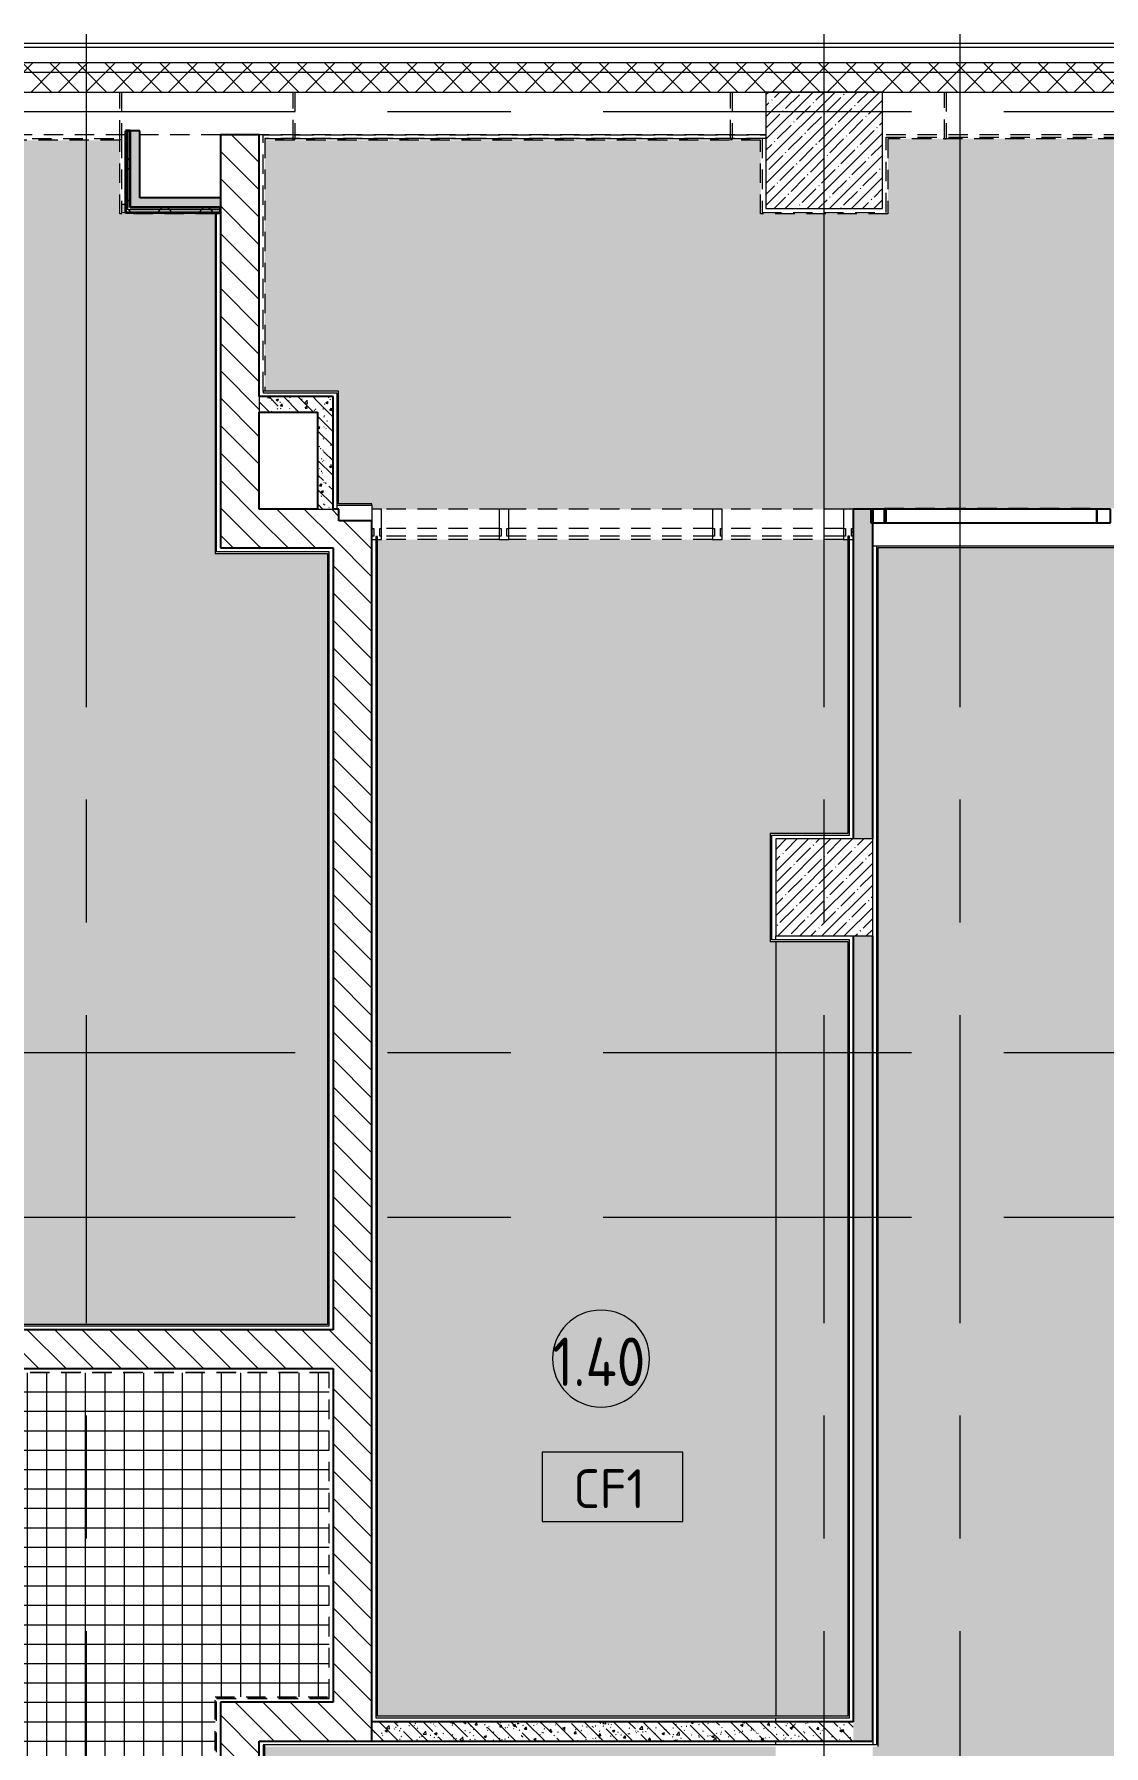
# Model space of a CAD drawing. Header units: millimetres. Extents: x 35861 to 236814, y -8553 to 29000.
# Drawn here: x 56391 to 61900, y 18576 to 27398 of the extents above; entities that cross this region are included whole.
import ezdxf

# ---------------------------------------------------------------- set-up
doc = ezdxf.new("R2010")
doc.units = ezdxf.units.MM
doc.linetypes.add('200_ШТРИХ__ш1_п0_6_', pattern=[160, 100, -60])
doc.linetypes.add('Осевая', pattern=[3175, 635, -476.25, 1587.5, -476.25])
for name, color, linetype, lineweight in [('A-AREA-IDEN', 7, 'Continuous', 9), ('A-CLNG-IDEN', 7, 'Continuous', 9), ('A-DETL-MBND', 7, '200_ШТРИХ__ш1_п0_6_', 9), ('A-DETL-MBND-1', 7, 'Continuous', 9), ('A-FLOR', 7, 'Continuous', 9), ('A-GLAZ-CWMG', 7, 'Continuous', 9), ('A-GLAZ-CWMG-1', 7, 'Continuous', 25), ('A-WALL', 7, 'Continuous', 9), ('I-WALL', 7, 'Continuous', 9), ('S-COLS', 7, 'Continuous', 9), ('Оси', 7, 'Continuous', 9), ('Оси-2', 7, 'Осевая', 9)]:
    doc.layers.add(name, color=color, linetype=linetype, lineweight=lineweight)
for name, color, linetype, lineweight, true_color in [('A-WALL-1', 7, 'Continuous', 35, 0x3c3c3c), ('A-WALL-2', 7, 'Continuous', 25, 0x3c3c3c), ('A-WALL-3', 7, 'Continuous', 13, 0x3c3c3c), ('A-WALL-FNSH-1', 7, 'Continuous', 9, 0x3c3c3c), ('A-WALL-FNSH-2', 7, 'Continuous', 13, 0x3c3c3c)]:
    doc.layers.add(name, color=color, linetype=linetype, lineweight=lineweight, true_color=true_color)
doc.styles.add('GOST Common', font='GOST_Common.ttf', dxfattribs={"width": 0.9, "height": 250})
doc.styles.add('GOST Common_1', font='GOST_Common.ttf', dxfattribs={"height": 200})
pattern_1 = [(135, (0, 0), (-70.71068, -70.71068), [])]
pattern_2 = [(135, (0, 0), (-75.43415, -75.43415), [106.68, -17.78, 3.556, -17.78]), (135, (0, 75.39), (-75.43415, -75.43415), []), (50, (0, 0), (127.52922, -11.15758), [13.335, -146.685]), (355, (0, 0), (-24.66966, 133.74002), [10.668, -117.348]), (100.451, (10.63, -0.93), (102.85973, 122.58178), [11.333, -124.663]), (46.184, (0, 35.56), (189.75516, -29.43036), [20.002, -220.027]), (96.636, (15.81, 33.1), (166.1822, 173.1996), [17, -186.995]), (351.184, (0, 35.56), (166.18393, 173.1976), [16.002, -176.022]), (21, (17.78, 26.67), (106.13027, -71.58603), [13.335, -146.685]), (326, (17.78, 26.67), (43.26188, 128.93175), [10.668, -117.348]), (71.451, (26.62, 20.7), (149.39198, 57.34505), [11.333, -124.663]), (37.5, (0, 0), (2.162228, 59.188357), [3.353, -112.573, 3.353, -115.773, -117.792]), (37.5, (0, 0), (2.162228, 59.188357), [-235.052, 3.353, -114.44]), (7.5, (0, 0), (46.77386, 70.12615), [3.353, -64.567, 3.353, -109.906, -44.894]), (7.5, (0, 0), (46.77386, 70.12615), [-181.178, 3.353, -41.542]), (327.5, (-39.65, 0), (94.91367, -4.010093), [3.353, -41.097, 3.353, -135.331, -184.023]), (327.5, (-39.65, 0), (94.91367, -4.010093), [-183.134, 3.353, -180.67]), (317.5, (-57.43, 0), (103.69057, 17.79882), [3.353, -54.432, 3.353, -88.748, -130.683]), (317.5, (-57.43, 0), (103.69057, 17.79882), [-149.885, 3.353, -127.33])]
pattern_3 = [(45, (0, 0), (-70.71068, 70.71068), []), (135, (0, 0), (-70.71068, -70.71068), [])]
pattern_4 = [(45, (0, 0), (-106.066, 106.066), []), (135, (0, 0), (-106.066, -106.066), [])]

# ---------------------------------------------------------------- blocks, each defined once
blk = doc.blocks.new('Прямоугольный импост - Импост структурный с накладкой - 160мм Темный-32305520-План потолков с обозначением видов отделки и геометрии 1 этажа в осях 12 - 23')
at = {"layer": 'A-DETL-MBND'}
for p, q in [((58835, 24850), (58835, 24950)), ((59885, 24950), (58835, 24950)), ((59885, 24950), (59885, 24850)), ((58835, 24810), (58835, 24850)), ((59885, 24850), (58835, 24850)), ((58835, 24793), (58835, 24810)), ((59885, 24810), (58835, 24810)), ((59885, 24793), (58835, 24793)), ((59885, 24850), (59885, 24810)), ((59885, 24810), (59885, 24793))]:
    blk.add_line(p, q, dxfattribs=at)
blk = doc.blocks.new('Прямоугольный импост - 50 x 70 мм-31693607-План потолков с обозначением видов отделки и геометрии 1 этажа в осях 12 - 23')
at = {"layer": 'A-GLAZ-CWMG-1'}
for p, q in [((60770, 24950), (60770, 24880)), ((61865, 24950), (60770, 24950)), ((60770, 24880), (61865, 24880)), ((61865, 24880), (61865, 24950))]:
    blk.add_line(p, q, dxfattribs=at)
blk = doc.blocks.new('Прямоугольный импост - Импост структурный с накладкой - 160мм Темный-32304617-План потолков с обозначением видов отделки и геометрии 1 этажа в осях 12 - 23')
at = {"layer": 'A-DETL-MBND'}
for p, q in [((59935, 24850), (59935, 24950)), ((60560, 24950), (59935, 24950)), ((60560, 24950), (60560, 24850)), ((59935, 24810), (59935, 24850)), ((60560, 24850), (59935, 24850)), ((59935, 24793), (59935, 24810)), ((60560, 24810), (59935, 24810)), ((60560, 24793), (59935, 24793)), ((60560, 24850), (60560, 24810)), ((60560, 24810), (60560, 24793))]:
    blk.add_line(p, q, dxfattribs=at)
blk = doc.blocks.new('BSC_Колонна _Прямоугольная - 500х500-V37-План потолков с обозначением видов отделки и геометрии 1 этажа в осях 12 - 23')
at = {"layer": 'S-COLS'}
h = blk.add_hatch(dxfattribs=at)
h.set_pattern_fill('FP_49', color=256, style=0, pattern_type=2)
h.set_pattern_definition([(45, (-60460, -23000), (-57.02463, 57.02463), []), (45, (-60402.975, -23000), (-57.02463, 57.02463), [100.806, -20.161, 3.353, -16.808])])
h.paths.add_polyline_path([(-250, -250), (250, -250), (250, 250), (-250, 250), (-250, 176.7)])
for p, q in [((250, 250), (-250, 250)), ((-250, 250), (-250, -250)), ((250, -250), (250, 250)), ((-250, -250), (250, -250))]:
    blk.add_line(p, q, dxfattribs=at)
blk = doc.blocks.new('Прямоугольный импост - Импост структурный с накладкой - 160мм Темный-32305522-План потолков с обозначением видов отделки и геометрии 1 этажа в осях 12 - 23')
at = {"layer": 'A-DETL-MBND'}
for p, q in [((58180, 24850), (58180, 24950)), ((58785, 24950), (58180, 24950)), ((58785, 24950), (58785, 24850)), ((58180, 24810), (58180, 24850)), ((58785, 24850), (58180, 24850)), ((58180, 24793), (58180, 24810)), ((58785, 24810), (58180, 24810)), ((58785, 24793), (58180, 24793)), ((58785, 24850), (58785, 24810)), ((58785, 24810), (58785, 24793))]:
    blk.add_line(p, q, dxfattribs=at)
blk = doc.blocks.new('Прямоугольный импост - Импост структурный с накладкой - 160мм Темный-32304527-План потолков с обозначением видов отделки и геометрии 1 этажа в осях 12 - 23')
at = {"layer": 'A-DETL-MBND'}
for p, q in [((0, 140), (-50, 140)), ((-50, 140), (-50, 40)), ((-50, 40), (-40, 40)), ((-40, 40), (-40, 0)), ((-10, 0), (-10, 40)), ((-10, 40), (0, 40)), ((0, 0), (-10, 0)), ((-40, 0), (-50, 0)), ((-50, 0), (-50, -17)), ((-50, -17), (-28, -17)), ((-20, -17), (0, -17))]:
    blk.add_line(p, q, dxfattribs=at)
blk = doc.blocks.new('Системная панель - Сэндвич - 40мм-31693692-План потолков с обозначением видов отделки и геометрии 1 этажа в осях 12 - 23')
at = {"layer": 'A-DETL-MBND'}
for p, q in [((-547.5, -35), (-547.5, -40)), ((547.5, -40), (-547.5, -40)), ((547.5, -35), (547.5, -40))]:
    blk.add_line(p, q, dxfattribs=at)
blk = doc.blocks.new('Системная панель - Стекло - 40мм-32304939-План потолков с обозначением видов отделки и геометрии 1 этажа в осях 12 - 23')
at = {"layer": 'A-DETL-MBND'}
h = blk.add_hatch(dxfattribs=at)
h.set_pattern_fill('FP_52', color=256, style=0, pattern_type=2)
h.set_pattern_definition([(243.435, (59993.5, 24683), (1022.33, -3066.99), [1270, -762, 1270, -762, -1615.61]), (243.435, (59993.5, 24683), (1022.33, -3066.99), [-4064, 508, -1107.61]), (243.435, (60057, 24619.5), (1022.33, -3066.99), [1016, -1270, 762, -762, -1869.61]), (243.435, (60057, 24619.5), (1022.33, -3066.99), [-3810, 889, -980.61]), (243.435, (60057, 24429), (1022.33, -3066.99), [762, -1524, 508, -762, -2123.61]), (243.435, (60057, 24429), (1022.33, -3066.99), [-3556, 1143, -980.61]), (243.435, (59866.5, 24619.5), (1022.33, -3066.99), [762, -1524, 635, -25618.6]), (243.435, (59676, 24429), (1022.33, -3066.99), [381, -1905, 254, -25999.6]), (243.435, (59993.5, 24111.5), (1022.33, -3066.99), [254, -1905, 254, -1016, -2250.61]), (243.435, (59993.5, 24111.5), (1022.33, -3066.99), [-3429, 635, -1615.61]), (243.435, (58850.5, 24302), (1022.33, -3066.99), [1270, -1905, 1524, -1006.01]), (243.435, (58850.5, 24492.5), (1022.33, -3066.99), [1778, -1270, 1905, -752.01]), (243.435, (58723.5, 24429), (1022.33, -3066.99), [2032, -1016, 1524, -1107.61]), (243.435, (58533, 24238.5), (1022.33, -3066.99), [1270, -1778, 1016, -1615.61]), (243.435, (58723.5, 23857.5), (1022.33, -3066.99), [635, -2540, 762, -1742.61]), (243.435, (58342.5, 24048), (1022.33, -3066.99), [508, -2540, 508, -2123.61])])
h.paths.add_polyline_path([(-322.5, 0), (-322.5, -40), (-312.5, -40), (-312.5, 0)])
h.paths.add_polyline_path([(322.5, 0), (312.5, 0), (312.5, -40), (322.5, -40)])
blk = doc.blocks.new('Системная панель - Стекло - 40мм-32305850-План потолков с обозначением видов отделки и геометрии 1 этажа в осях 12 - 23')
at = {"layer": 'A-DETL-MBND'}
h = blk.add_hatch(dxfattribs=at)
h.set_pattern_fill('FP_53', color=256, style=0, pattern_type=2)
h.set_pattern_definition([(243.435, (59106, 24683), (1022.33, -3066.99), [1270, -762, 1270, -762, -1615.61]), (243.435, (59106, 24683), (1022.33, -3066.99), [-4064, 508, -1107.61]), (243.435, (59169.5, 24619.5), (1022.33, -3066.99), [1016, -1270, 762, -762, -1869.61]), (243.435, (59169.5, 24619.5), (1022.33, -3066.99), [-3810, 889, -980.61]), (243.435, (59169.5, 24429), (1022.33, -3066.99), [762, -1524, 508, -762, -2123.61]), (243.435, (59169.5, 24429), (1022.33, -3066.99), [-3556, 1143, -980.61]), (243.435, (58979, 24619.5), (1022.33, -3066.99), [762, -1524, 635, -25618.6]), (243.435, (58788.5, 24429), (1022.33, -3066.99), [381, -1905, 254, -25999.6]), (243.435, (59106, 24111.5), (1022.33, -3066.99), [254, -1905, 254, -1016, -2250.61]), (243.435, (59106, 24111.5), (1022.33, -3066.99), [-3429, 635, -1615.61]), (243.435, (57963, 24302), (1022.33, -3066.99), [1270, -1905, 1524, -1006.01]), (243.435, (57963, 24492.5), (1022.33, -3066.99), [1778, -1270, 1905, -752.01]), (243.435, (57836, 24429), (1022.33, -3066.99), [2032, -1016, 1524, -1107.61]), (243.435, (57645.5, 24238.5), (1022.33, -3066.99), [1270, -1778, 1016, -1615.61]), (243.435, (57836, 23857.5), (1022.33, -3066.99), [635, -2540, 762, -1742.61]), (243.435, (57455, 24048), (1022.33, -3066.99), [508, -2540, 508, -2123.61])])
h.paths.add_polyline_path([(-535, 0), (-535, -40), (-525, -40), (-525, 0)])
h.paths.add_polyline_path([(525, 0), (525, -40), (535, -40), (535, 0)])
blk = doc.blocks.new('Системная панель - Стекло - 40мм-32305851-План потолков с обозначением видов отделки и геометрии 1 этажа в осях 12 - 23')
at = {"layer": 'A-DETL-MBND'}
h = blk.add_hatch(dxfattribs=at)
h.set_pattern_fill('FP_54', color=256, style=0, pattern_type=2)
h.set_pattern_definition([(243.435, (58228.5, 24683), (1022.33, -3066.99), [1270, -762, 1270, -762, -1615.61]), (243.435, (58228.5, 24683), (1022.33, -3066.99), [-4064, 508, -1107.61]), (243.435, (58292, 24619.5), (1022.33, -3066.99), [1016, -1270, 762, -762, -1869.61]), (243.435, (58292, 24619.5), (1022.33, -3066.99), [-3810, 889, -980.61]), (243.435, (58292, 24429), (1022.33, -3066.99), [762, -1524, 508, -762, -2123.61]), (243.435, (58292, 24429), (1022.33, -3066.99), [-3556, 1143, -980.61]), (243.435, (58101.5, 24619.5), (1022.33, -3066.99), [762, -1524, 635, -25618.6]), (243.435, (57911, 24429), (1022.33, -3066.99), [381, -1905, 254, -25999.6]), (243.435, (58228.5, 24111.5), (1022.33, -3066.99), [254, -1905, 254, -1016, -2250.61]), (243.435, (58228.5, 24111.5), (1022.33, -3066.99), [-3429, 635, -1615.61]), (243.435, (57085.5, 24302), (1022.33, -3066.99), [1270, -1905, 1524, -1006.01]), (243.435, (57085.5, 24492.5), (1022.33, -3066.99), [1778, -1270, 1905, -752.01]), (243.435, (56958.5, 24429), (1022.33, -3066.99), [2032, -1016, 1524, -1107.61]), (243.435, (56768, 24238.5), (1022.33, -3066.99), [1270, -1778, 1016, -1615.61]), (243.435, (56958.5, 23857.5), (1022.33, -3066.99), [635, -2540, 762, -1742.61]), (243.435, (56577.5, 24048), (1022.33, -3066.99), [508, -2540, 508, -2123.61])])
h.paths.add_polyline_path([(-302.5, 0), (-312.5, 0), (-312.5, -40), (-302.5, -40), (-302.5, -15)])
h.paths.add_polyline_path([(312.5, 0), (302.5, 0), (302.5, -40), (312.5, -40)])
blk = doc.blocks.new('Прямоугольный импост - Импост структурный с накладкой - 160мм Темный-32304531-План потолков с обозначением видов отделки и геометрии 1 этажа в осях 12 - 23')
at = {"layer": 'A-DETL-MBND'}
for p, q in [((-50, 40), (-50, 140)), ((-50, 140), (0, 140)), ((0, 140), (0, 80)), ((-40, 40), (-50, 40)), ((-50, -17), (-50, 0)), ((-50, 0), (-40, 0)), ((-40, 0), (-40, 40)), ((0, 40), (-10, 40)), ((-10, 40), (-10, 0)), ((-28, -17), (-50, -17)), ((0, -17), (-20, -17)), ((-10, 0), (0, 0))]:
    blk.add_line(p, q, dxfattribs=at)
blk = doc.blocks.new('Прямоугольный импост - Импост структурный с накладкой - 160мм Темный-32304526-План потолков с обозначением видов отделки и геометрии 1 этажа в осях 12 - 23')
at = {"layer": 'A-DETL-MBND'}
for p, q in [((-25, 40), (-25, 140)), ((-25, 140), (25, 140)), ((25, 140), (25, 40)), ((-15, 40), (-25, 40)), ((-25, -17), (-25, 0)), ((-25, 0), (-15, 0)), ((-15, 0), (-15, 40)), ((25, 40), (15, 40)), ((15, 40), (15, 0)), ((25, -17), (-25, -17)), ((15, 0), (25, 0)), ((25, 0), (25, -17))]:
    blk.add_line(p, q, dxfattribs=at)
blk = doc.blocks.new('Прямоугольный импост - 50 x 70 мм-23765997-План потолков с обозначением видов отделки и геометрии 1 этажа в осях 12 - 23')
at = {"layer": 'A-GLAZ-CWMG-1'}
for p, q in [((-35, 35), (35, 35)), ((-35, -35), (-35, 35)), ((35, 35), (35, -35)), ((35, -35), (-35, -35))]:
    blk.add_line(p, q, dxfattribs=at)
blk = doc.blocks.new('Прямоугольный импост - 50 x 70 мм-31687668-План потолков с обозначением видов отделки и геометрии 1 этажа в осях 12 - 23')
at = {"layer": 'A-GLAZ-CWMG-1'}
for p, q in [((-70, 35), (0, 35)), ((-70, -35), (-70, 35)), ((0, 35), (0, -35)), ((0, -35), (-70, -35))]:
    blk.add_line(p, q, dxfattribs=at)
blk = doc.blocks.new('М_потолков - Марка_ Имя типа-25382930-План потолков с обозначением видов отделки и геометрии 1 этажа в осях 12 - 23')
at = {"layer": 'A-CLNG-IDEN'}
for p, q in [((3.625, 1.984375), (-3.625, 1.984375)), ((-3.625, 1.984375), (-3.625, -1.59375)), ((3.625, -1.59375), (3.625, 1.984375)), ((-3.625, -1.59375), (3.625, -1.59375))]:
    blk.add_line(p, q, dxfattribs=at)
blk = doc.blocks.new('Марка_Помещения - Номер-25198446-План потолков с обозначением видов отделки и геометрии 1 этажа в осях 12 - 23')
at = {"layer": 'A-AREA-IDEN'}
for start, end in [(360, 180), (180, 360)]:
    blk.add_arc((0, 0), 2.5, start, end, dxfattribs=at)

msp = doc.modelspace()

# ---------------------------------------------------------------- hatches: boundary and pattern name
at = {"layer": 'A-DETL-MBND'}
h = msp.add_hatch(dxfattribs=at)
h.set_pattern_fill('FP_66', color=256, style=0, pattern_type=2)
h.set_pattern_definition([(270, (50155, 19000), (100, 6e-15), []), (0, (50155, 19000), (0, 100), [])])
h.paths.add_polyline_path([(45429, 11141), (45429, 13661), (45931, 13661), (45931, 11940), (48139, 11940), (48139, 12321), (48781, 12321), (48781, 11940), (51709, 11940), (51709, 12321), (56547.3, 12321), (56547.3, 15831.8), (57322, 15831.8), (57322, 18828), (57909, 18828), (57909, 20499), (51779, 20498.2), (51643.8, 20461.9), (51643.7, 20499), (51379, 20499), (51379, 20762.8), (51342.6, 20762.7), (51379, 20898), (51379, 26478), (50839, 26478), (50839, 26859), (48781, 26859), (48781, 26479), (47639, 26479), (47639, 26879), (42781, 26879), (42781, 26479), (42401, 26479), (42401, 23321), (42781, 23321), (42781, 16679), (42401, 16679), (42401, 15103.5), (45931, 15103.5), (45931, 14722.6), (45429, 14722.6), (45429, 14981.5), (42781, 14981.5), (42781, 11141), (44068.2, 11141)])
h.paths.add_polyline_path([(48424.9, 16566.4), (48344.6, 16580.4), (48279.6, 16602.3), (48207.9, 16641.8), (48151.4, 16686), (48101.7, 16739.8), (48060.9, 16801.7), (48030, 16871.9), (48011.7, 16942), (48005, 17016.8), (48080, 17017.3), (48088, 16944.4), (48105.1, 16884.1), (48135.1, 16823), (48177.9, 16765.8), (48224.9, 16721.5), (48281.9, 16684.3), (48344.6, 16657.9), (48411.1, 16643.2), (48479, 16640.5), (48546.4, 16650), (48611, 16671.3), (48670.8, 16703.8), (48723.8, 16746.5), (48768.4, 16798), (48803, 16856.5), (48826.7, 16920.3), (48838.6, 16987.3), (48837.9, 17057.9), (48826, 17122.3), (48801.9, 17185.9), (48766.8, 17244.2), (48721.9, 17295.4), (48668.6, 17337.6), (48608.6, 17369.8), (48543.8, 17390.6), (48476.4, 17399.6), (48408.4, 17396.5), (48342.1, 17381.2), (48275.7, 17351.9), (48222.8, 17316.9), (48173.6, 17269.8), (48133.7, 17214.7), (48104.2, 17153.4), (48086.1, 17087.8), (48079.7, 17020), (48005, 17020.1), (48011.2, 17094.8), (48030, 17168.5), (48059.7, 17236.3), (48100.7, 17299.2), (48151.5, 17354.5), (48210.7, 17400.6), (48279.5, 17437.4), (48354.5, 17462.1), (48424.2, 17473.4), (48496.7, 17473.5), (48577.5, 17459), (48641.8, 17437.1), (48711.6, 17398.7), (48770.9, 17351.6), (48818.3, 17300.5), (48859.5, 17237.7), (48889.9, 17169.1), (48908.5, 17096.4), (48915, 17021.6), (48909.1, 16946.8), (48888.6, 16868.6), (48861, 16805.1), (48817.3, 16738.8), (48768.4, 16685.6), (48704.6, 16637), (48644.8, 16604.2), (48573.9, 16579.5), (48499.9, 16566.8), (48427.4, 16566.4)])
h.paths.add_polyline_path([(54738, 16742), (54182, 16742), (54182, 17298), (54738, 17298)])
h.paths.add_polyline_path([(48655.4, 16770), (48210, 16770), (48210, 17270), (48710, 17270), (48710, 16770), (48670.8, 16770)])
h.paths.add_polyline_path([(51379.2, 20098), (51342.9, 20233.2), (51415.4, 20233.3)])
h.paths.add_polyline_path([(51114.3, 20461.6), (50979, 20497.8), (51114.2, 20534.1)])
h.paths.add_polyline_path([(48429, 22546.1), (48355, 22557.3), (48283.7, 22580.5), (48217.3, 22615.1), (48154.7, 22663.1), (48104.6, 22716.2), (48063.2, 22777.5), (48032.2, 22845.1), (48012.6, 22917.1), (48005.1, 22991.3), (48046.1, 22992.8), (48045.4, 23000), (48005, 23000), (48011.2, 23074.7), (48029.5, 23147.3), (48059.5, 23216), (48104.1, 23282.8), (48151, 23334), (48210, 23380.2), (48278.8, 23417.1), (48348.6, 23441), (48420.4, 23453.3), (48495.3, 23453.6), (48569.3, 23441.7), (48640.3, 23417.8), (48710.1, 23379.7), (48769.4, 23333), (48816.9, 23282.2), (48858.4, 23219.8), (48889.1, 23151.4), (48908.1, 23078.9), (48915, 23004.3), (48909.5, 22929.6), (48889.3, 22850.9), (48862.5, 22787.9), (48819, 22721), (48770, 22667.2), (48710, 22620.2), (48648.2, 22585.7), (48575.1, 22560), (48503.9, 22547.1), (48431.5, 22546.1)])
at = {"layer": 'A-DETL-MBND-1'}
h = msp.add_hatch(color=256, dxfattribs=at)
h.paths.add_polyline_path([(52727.9, 20748), (54210, 20748), (54210, 22722), (54182, 22722), (54182, 23278), (54738, 23278), (54738, 22722), (54710, 22722), (54710, 20748), (57902, 20748), (57902, 24722), (57322, 24722), (57322, 26472), (56832, 26472), (56832, 26852), (54788, 26852), (54788, 26472), (54132, 26472.1), (54132, 26852), (51628, 26852), (51628.1, 23998), (55878, 23998), (55878, 23742), (51628, 23742), (51628, 20748), (52006.3, 20748)])
h.paths.add_polyline_path([(56860, 26480), (56860, 26520), (56840, 26520), (56840, 26480), (56850.9, 26480)])
h = msp.add_hatch(color=256, dxfattribs=at)
h.paths.add_polyline_path([(84480.2, 20178), (84480.2, 21652), (82302, 21652), (82302, 22672), (68282, 22672), (68282, 26852), (68202, 26852), (68202, 26860), (67111, 26860), (67110, 26852), (66788, 26852), (66788, 26472), (66760, 26472), (66760, 24960), (66780, 24960), (66780, 24970.5), (66788, 24970.5), (66788, 22672), (66760, 22672), (66760, 21178), (78707.8, 21178), (78707.8, 20178), (83295.5, 20178), (83295.5, 20188), (83315.5, 20188), (83315.5, 20178)])
h.paths.add_polyline_path([(58130, 24810), (58140, 24810.4), (58140, 24850), (58130, 24850), (58130, 24825.1)])
h.paths.add_polyline_path([(60600, 24830), (60610, 24830), (60610, 24850), (60600, 24850)])
h.paths.add_polyline_path([(66090, 24950), (66160, 24950), (66160, 26472), (66132, 26472), (66132, 26859), (60788, 26859), (60788, 26472), (60132, 26472), (60132, 26852), (57578, 26852), (57578, 25558), (57958, 25558), (57958, 24978), (58130, 24978), (58130, 24950), (60770, 24950), (60770, 24955), (61865, 24955), (61865, 24950), (61935, 24950), (61935, 24955), (63055, 24955), (63055, 24950), (63125, 24950), (63125, 24955), (64245, 24955), (64245, 24950), (64315, 24950), (64315, 24955), (65435, 24955), (65435, 24950), (65505, 24950), (65505, 24955), (66090, 24955)])
for points in [[(58158, 18728), (60210, 18728), (60210, 22722), (60182, 22722), (60182, 23278), (60582, 23278), (60582, 24793), (58158, 24793), (58158, 18735.7)], [(59944.4, 11921), (60132, 11921), (60132, 12328), (60788, 12328), (60788, 11928), (66132, 11928), (66132, 12328), (66160, 12328), (66160, 15522), (65682, 15522), (65682, 22828), (66132, 22828), (66132, 23328), (66160, 23328), (66160, 24752), (60738, 24752), (60738, 18572), (60710, 18572), (60710, 17298), (60738, 17298), (60738, 16742), (60182, 16742), (60182, 17042), (59638, 17042), (59638, 14042), (59382, 14042), (59382, 17298), (60210, 17298), (60210, 18572), (57578, 18572), (57578, 11921), (58501.1, 11921)], [(60582, 18728), (60582, 22722), (60210, 22722), (60210, 18728), (60342.8, 18728)]]:
    msp.add_hatch(color=256, dxfattribs=at).paths.add_polyline_path(points)
at = {"layer": 'A-WALL'}
h = msp.add_hatch(dxfattribs=at)
h.set_pattern_fill('FP_17', color=256, style=0, pattern_type=2)
h.set_pattern_definition(pattern_3)
h.paths.add_polyline_path([(84480.2, 27200), (84480.2, 27250), (42160, 27250), (42160, 27200), (81593.6, 27200)])
h = msp.add_hatch(dxfattribs=at)
h.set_pattern_fill('FP_17', color=256, style=0, pattern_type=2)
h.set_pattern_definition(pattern_3)
h.paths.add_polyline_path([(84480.2, 27100), (84480.2, 27200), (42160, 27200), (42160, 27100), (81593.6, 27100)])
at = {"layer": 'I-WALL'}
h = msp.add_hatch(dxfattribs=at)
h.set_pattern_fill('FP_63', color=256, style=0, pattern_type=2)
h.set_pattern_definition(pattern_4)
h.paths.add_polyline_path([(56872.5, 26480), (56872.5, 26900), (56860, 26900), (56860, 26480)])
h = msp.add_hatch(dxfattribs=at)
h.set_pattern_fill('FP_63', color=256, style=0, pattern_type=2)
h.set_pattern_definition(pattern_4)
h.paths.add_polyline_path([(56885, 26492.5), (56885, 26900), (56872.5, 26900), (56872.5, 26492.5)])
for points in [[(56935, 26505), (56935, 26900), (56885, 26900), (56885, 26505)], [(56935, 26505), (57350, 26505), (57350, 26555), (56935, 26555)]]:
    msp.add_hatch(color=256, dxfattribs=at).paths.add_polyline_path(points)
h = msp.add_hatch(dxfattribs=at)
h.set_pattern_fill('FP_21', color=256, style=0, pattern_type=2)
h.set_pattern_definition(pattern_1)
h.paths.add_polyline_path([(57350, 24750), (57550, 24750), (57550, 26880), (57350, 26880), (57350, 25341.9)])
h = msp.add_hatch(dxfattribs=at)
h.set_pattern_fill('FP_63', color=256, style=0, pattern_type=2)
h.set_pattern_definition(pattern_4)
h.paths.add_polyline_path([(57350, 26480), (57350, 26492.5), (56872.5, 26492.5), (56872.5, 26480), (57330, 26480)])
h = msp.add_hatch(dxfattribs=at)
h.set_pattern_fill('FP_63', color=256, style=0, pattern_type=2)
h.set_pattern_definition(pattern_4)
h.paths.add_polyline_path([(57350, 26492.5), (57350, 26505), (56885, 26505), (56885, 26492.5), (57057.8, 26492.5)])
h = msp.add_hatch(dxfattribs=at)
h.set_pattern_fill('FP_20', color=256, style=0, pattern_type=2)
h.set_pattern_definition(pattern_2)
h.paths.add_polyline_path([(57850, 25450), (57850, 25530), (57550, 25530), (57550, 25450)])
h = msp.add_hatch(dxfattribs=at)
h.set_pattern_fill('FP_20', color=256, style=0, pattern_type=2)
h.set_pattern_definition(pattern_2)
h.paths.add_polyline_path([(57850, 24950), (57930, 24950), (57930, 25530), (57850, 25530), (57850, 25341.9)])
h = msp.add_hatch(dxfattribs=at)
h.set_pattern_fill('FP_21', color=256, style=0, pattern_type=2)
h.set_pattern_definition(pattern_1)
h.paths.add_polyline_path([(57779.4, 24750), (57930, 24750), (57930, 24890), (57960, 24890), (57960, 24950), (57550, 24950), (57550, 24750)])
h = msp.add_hatch(dxfattribs=at)
h.set_pattern_fill('FP_21', color=256, style=0, pattern_type=2)
h.set_pattern_definition(pattern_1)
h.paths.add_polyline_path([(58130, 20720), (58130, 24890), (57930, 24890), (57930, 20720)])
h = msp.add_hatch(dxfattribs=at)
h.set_pattern_fill('FP_20', color=256, style=0, pattern_type=2)
h.set_pattern_definition(pattern_2)
h.paths.add_polyline_path([(60710, 18600), (60710, 22750), (60610, 22750), (60610, 18600)])
h.paths.add_polyline_path([(60682.8, 23250), (60710, 23250), (60710, 24950), (60610, 24950), (60610, 23250)])
h = msp.add_hatch(dxfattribs=at)
h.set_pattern_fill('FP_21', color=256, style=0, pattern_type=2)
h.set_pattern_definition(pattern_1)
h.paths.add_polyline_path([(58130, 20520), (58130, 20720), (51600, 20720), (51600, 20520), (51643.8, 20520), (51643.7, 20534.4), (51697.6, 20520), (57930, 20520)])
h = msp.add_hatch(dxfattribs=at)
h.set_pattern_fill('FP_21', color=256, style=0, pattern_type=2)
h.set_pattern_definition(pattern_1)
h.paths.add_polyline_path([(58130, 18600), (58130, 20520), (57930, 20520), (57930, 18600)])
h = msp.add_hatch(dxfattribs=at)
h.set_pattern_fill('FP_21', color=256, style=0, pattern_type=2)
h.set_pattern_definition(pattern_1)
h.paths.add_polyline_path([(57350, 15803.8), (57550, 15803.8), (57550, 18800), (57350, 18800), (57350, 16681.1)])
h = msp.add_hatch(dxfattribs=at)
h.set_pattern_fill('FP_21', color=256, style=0, pattern_type=2)
h.set_pattern_definition(pattern_1)
h.paths.add_polyline_path([(57930, 18600), (57930, 18800), (57550, 18800), (57550, 18600)])
h = msp.add_hatch(dxfattribs=at)
h.set_pattern_fill('FP_20', color=256, style=0, pattern_type=2)
h.set_pattern_definition(pattern_2)
h.paths.add_polyline_path([(60610, 18600), (60610, 18700), (58130, 18700), (58130, 18600), (59944.4, 18600)])
at = {"layer": 'S-COLS'}
h = msp.add_hatch(dxfattribs=at)
h.set_pattern_fill('FP_1', color=256, style=0, pattern_type=2)
h.set_pattern_definition([(45, (0, 0), (-57.02463, 57.02463), []), (45, (57.025, 0), (-57.02463, 57.02463), [100.806, -20.161, 3.353, -16.808])])
h.paths.add_polyline_path([(60160, 26500), (60760, 26500), (60760, 27100), (60160, 27100)])

# ---------------------------------------------------------------- linework, layer by layer
at = {"layer": 'A-DETL-MBND'}
for p, q in [((56832, 26855), (56832, 27100)), ((56840, 27100), (56840, 26855)), ((57725, 26856), (57725, 27100)), ((57733, 27100), (57733, 26856)), ((59977, 26856), (59977, 27100)), ((59985, 27100), (59985, 26856)), ((61080, 26859), (61080, 27100)), ((61088, 27100), (61088, 26859)), ((56860, 26880), (54760, 26880)), ((54780, 26860), (56840, 26860)), ((56832, 26852), (54788, 26852)), ((56832, 26855), (56840, 26855)), ((56832, 26472), (56832, 26852)), ((56840, 26860), (56840, 26480)), ((57350, 26880), (56935, 26880)), ((60160, 26880), (57550, 26880)), ((57570, 26880), (60160, 26880)), ((57570, 25558), (57570, 26880)), ((60160, 26860), (57578, 26860)), ((57578, 26860), (60140, 26860)), ((57578, 26860), (57578, 25558)), ((60132, 26852), (57578, 26852)), ((57725, 26856), (57733, 26856)), ((59977, 26856), (59985, 26856)), ((60132, 26472), (60132, 26852)), ((60140, 26860), (60140, 26480)), ((66160, 26880), (60760, 26880)), ((60780, 26480), (60780, 26867)), ((60780, 26867), (66140, 26867)), ((60788, 26859), (60788, 26472)), ((66132, 26859), (60788, 26859)), ((61080, 26859), (61088, 26859)), ((57322, 26472), (56832, 26472)), ((56860, 26520), (56840, 26520)), ((56840, 26480), (56860, 26480)), ((57350, 26472), (57330, 26472)), ((60788, 26472), (60132, 26472)), ((60140, 26480), (60780, 26480)), ((57950, 24970), (57950, 24950)), ((58130, 24970), (58130, 24950)), ((60610, 24830), (60600, 24830)), ((60730, 24760), (60710, 24760)), ((57910, 20500), (51772.4, 20500)), ((57909, 20499), (51776.1, 20499)), ((57909, 18820), (57909, 20499)), ((57910, 18820), (57910, 20500)), ((57322, 15831.8), (57322, 18828)), ((57322, 18828), (57909, 18828)), ((57329, 15823.8), (57329, 18821)), ((57329, 18821), (57910, 18821)), ((57330, 18820), (57910, 18820)), ((57330, 15823.8), (57330, 18820))]:
    msp.add_line(p, q, dxfattribs=at)
at = {"layer": 'A-FLOR'}
for p, q in [((60210, 22730), (60210, 22750)), ((60210, 22722), (60210, 18728)), ((60210, 18700), (60210, 18720)), ((60210, 18580), (60210, 18600)), ((60710, 18600), (60710, 18580))]:
    msp.add_line(p, q, dxfattribs=at)
at = {"layer": 'A-WALL'}
for p, q in [((84480.2, 27250), (42160, 27250)), ((84480.2, 27200), (42160, 27200)), ((60160, 27100), (60760, 27100)), ((56872.5, 26492.5), (56872.5, 26900)), ((57350, 26492.5), (56872.5, 26492.5)), ((57550, 25530), (57550, 25450)), ((57850, 24950), (57930, 24950))]:
    msp.add_line(p, q, dxfattribs=at)
at = {"layer": 'A-WALL-1'}
for p, q in [((56860, 26900), (56860, 26480)), ((56885, 26900), (56860, 26900)), ((56885, 26505), (56885, 26900)), ((56860, 26480), (57350, 26480)), ((57350, 26505), (56885, 26505)), ((57350, 26480), (57350, 26505))]:
    msp.add_line(p, q, dxfattribs=at)
at = {"layer": 'A-WALL-2'}
for p, q in [((56935, 26900), (56885, 26900)), ((56935, 26555), (56935, 26900)), ((57550, 26880), (57350, 26880)), ((57350, 26880), (57350, 24750)), ((57550, 25530), (57550, 26880)), ((57350, 26555), (56935, 26555)), ((57930, 25530), (57550, 25530)), ((57930, 24950), (57930, 25530)), ((57550, 25450), (57850, 25450)), ((57550, 24950), (57550, 25450)), ((57850, 25450), (57850, 24950)), ((57850, 24950), (57550, 24950)), ((57960, 24950), (57930, 24950)), ((57960, 24890), (57960, 24950)), ((58130, 24890), (57960, 24890)), ((58130, 18600), (58130, 24890)), ((60610, 24950), (60610, 23250)), ((60710, 24950), (60610, 24950)), ((60710, 23250), (60710, 24950)), ((57350, 24750), (57930, 24750)), ((57930, 24750), (57930, 20720)), ((60610, 22750), (60610, 18700)), ((60710, 18600), (60710, 22750)), ((57930, 20720), (51600, 20720)), ((51697.6, 20520), (57930, 20520)), ((57930, 20520), (57930, 18800)), ((57350, 18800), (57350, 15803.8)), ((57930, 18800), (57350, 18800)), ((60610, 18700), (58130, 18700)), ((57550, 18600), (60710, 18600)), ((57550, 15803.8), (57550, 18600))]:
    msp.add_line(p, q, dxfattribs=at)
at = {"layer": 'A-WALL-3'}
for p, q in [((84480.2, 27330), (42160, 27330)), ((42760, 27100), (60160, 27100)), ((60760, 27100), (84480.2, 27100))]:
    msp.add_line(p, q, dxfattribs=at)
at = {"layer": 'A-WALL-FNSH-1'}
msp.add_line((84480.2, 27350), (42160, 27350), dxfattribs=at)
at = {"layer": 'A-WALL-FNSH-2'}
for p, q in [((57322, 26480), (57322, 24722)), ((57330, 24730), (57330, 26480)), ((57958, 25558), (57570, 25558)), ((57570, 25558), (57570, 25550)), ((57570, 25550), (57950, 25550)), ((57950, 25550), (57950, 24970)), ((57958, 24978), (57958, 25558)), ((57950, 24970), (58130, 24970)), ((58130, 24978), (57958, 24978)), ((58130, 24970), (58130, 24978)), ((58150, 24809), (58150, 18720)), ((58158, 24809), (58150, 24809)), ((58158, 18728), (58158, 24809)), ((60590, 24810), (60582, 24810)), ((60582, 24810), (60582, 23278)), ((60590, 23270), (60590, 24810)), ((57322, 24722), (57902, 24722)), ((57910, 24730), (57330, 24730)), ((57902, 24722), (57902, 20748)), ((57910, 20740), (57910, 24730)), ((66640, 24760), (60730, 24760)), ((60730, 24760), (60730, 18580)), ((60738, 24752), (66640, 24752)), ((60738, 18572), (60738, 24752)), ((60182, 23278), (60182, 22722)), ((60582, 23278), (60182, 23278)), ((60190, 22730), (60190, 23270)), ((60190, 23270), (60590, 23270)), ((60182, 22722), (60582, 22722)), ((60590, 22730), (60190, 22730)), ((60582, 22722), (60582, 18728)), ((60590, 18720), (60590, 22730)), ((51620, 20740), (57910, 20740)), ((57902, 20748), (51628, 20748)), ((58150, 18720), (60590, 18720)), ((60582, 18728), (58158, 18728)), ((57570, 18580), (57570, 11913)), ((60730, 18580), (57570, 18580)), ((57578, 11921), (57578, 18580))]:
    msp.add_line(p, q, dxfattribs=at)
at = {"layer": 'S-COLS'}
for p, q in [((60760, 27100), (60160, 27100)), ((60160, 27100), (60160, 26500)), ((60760, 26500), (60760, 27100)), ((60160, 26500), (60760, 26500))]:
    msp.add_line(p, q, dxfattribs=at)
at = {"layer": 'Оси'}
for p, q in [((56660, 24898.1), (56660, 27398.1)), ((60460, 24898.1), (60460, 27398.1)), ((61160, 24898.1), (61160, 27398.1))]:
    msp.add_line(p, q, dxfattribs=at)
at = {"layer": 'Оси-2'}
for p, q in [((39160.8, 27000), (82200, 27000)), ((56660, 593.7), (56660, 24898.1)), ((60460, 593.7), (60460, 24898.1)), ((61160, 593.7), (61160, 24898.1)), ((39160.8, 22150), (82200, 22150)), ((39160.8, 21300), (82200, 21300))]:
    msp.add_line(p, q, dxfattribs=at)

# ---------------------------------------------------------------- block references
at = {"layer": 'A-AREA-IDEN', "xscale": 99.99999999999993, "yscale": 99.99999999999993, "zscale": 99.99999999999993}
msp.add_blockref('Марка_Помещения - Номер-25198446-План потолков с обозначением видов отделки и геометрии 1 этажа в осях 12 - 23', (59310.3, 20571.7), dxfattribs=at)
at = {"layer": 'A-CLNG-IDEN', "xscale": 99.99999999999993, "yscale": 99.99999999999993, "zscale": 99.99999999999993}
msp.add_blockref('М_потолков - Марка_ Имя типа-25382930-План потолков с обозначением видов отделки и геометрии 1 этажа в осях 12 - 23', (59370, 19891.6), dxfattribs=at)
at = {"layer": 'A-DETL-MBND', "extrusion": (0, 0, -1)}
for name, p in [('Прямоугольный импост - Импост структурный с накладкой - 160мм Темный-32304531-План потолков с обозначением видов отделки и геометрии 1 этажа в осях 12 - 23', (-58130, 24810)), ('Прямоугольный импост - Импост структурный с накладкой - 160мм Темный-32304526-План потолков с обозначением видов отделки и геометрии 1 этажа в осях 12 - 23', (-58810, 24810)), ('Прямоугольный импост - Импост структурный с накладкой - 160мм Темный-32304526-План потолков с обозначением видов отделки и геометрии 1 этажа в осях 12 - 23', (-59910, 24810))]:
    msp.add_blockref(name, p, dxfattribs=at)
at = {"layer": 'A-DETL-MBND'}
for name, p in [('Прямоугольный импост - Импост структурный с накладкой - 160мм Темный-32305522-План потолков с обозначением видов отделки и геометрии 1 этажа в осях 12 - 23', (0, 0)), ('Прямоугольный импост - Импост структурный с накладкой - 160мм Темный-32305520-План потолков с обозначением видов отделки и геометрии 1 этажа в осях 12 - 23', (0, 0)), ('Прямоугольный импост - Импост структурный с накладкой - 160мм Темный-32304617-План потолков с обозначением видов отделки и геометрии 1 этажа в осях 12 - 23', (0, 0)), ('Прямоугольный импост - Импост структурный с накладкой - 160мм Темный-32304527-План потолков с обозначением видов отделки и геометрии 1 этажа в осях 12 - 23', (60610, 24810))]:
    msp.add_blockref(name, p, dxfattribs=at)
at = {"layer": 'A-DETL-MBND', "rotation": 180}
for name, p in [('Системная панель - Сэндвич - 40мм-31693692-План потолков с обозначением видов отделки и геометрии 1 этажа в осях 12 - 23', (61317.5, 24915)), ('Системная панель - Стекло - 40мм-32305851-План потолков с обозначением видов отделки и геометрии 1 этажа в осях 12 - 23', (58482.5, 24810)), ('Системная панель - Стекло - 40мм-32305850-План потолков с обозначением видов отделки и геометрии 1 этажа в осях 12 - 23', (59360, 24810)), ('Системная панель - Стекло - 40мм-32304939-План потолков с обозначением видов отделки и геометрии 1 этажа в осях 12 - 23', (60247.5, 24810))]:
    msp.add_blockref(name, p, dxfattribs=at)
at = {"layer": 'A-GLAZ-CWMG', "extrusion": (0, 0, -1)}
for name, p in [('Прямоугольный импост - 50 x 70 мм-23765997-План потолков с обозначением видов отделки и геометрии 1 этажа в осях 12 - 23', (-60735, 24915)), ('Прямоугольный импост - 50 x 70 мм-31687668-План потолков с обозначением видов отделки и геометрии 1 этажа в осях 12 - 23', (-60710, 24915)), ('Прямоугольный импост - 50 x 70 мм-23765997-План потолков с обозначением видов отделки и геометрии 1 этажа в осях 12 - 23', (-61900, 24915))]:
    msp.add_blockref(name, p, dxfattribs=at)
at = {"layer": 'A-GLAZ-CWMG'}
msp.add_blockref('Прямоугольный импост - 50 x 70 мм-31693607-План потолков с обозначением видов отделки и геометрии 1 этажа в осях 12 - 23', (0, 0), dxfattribs=at)
at = {"layer": 'S-COLS'}
msp.add_blockref('BSC_Колонна _Прямоугольная - 500х500-V37-План потолков с обозначением видов отделки и геометрии 1 этажа в осях 12 - 23', (60460, 23000), dxfattribs=at)

# ---------------------------------------------------------------- texts
at = {"layer": 'A-AREA-IDEN', "insert": (59059.5, 20680.3), "char_height": 250, "width": 627.721, "attachment_point": 1, "style": 'GOST Common'}
msp.add_mtext('1.40', dxfattribs=at)
at = {"layer": 'A-CLNG-IDEN', "insert": (59167.2, 20001.3), "char_height": 200, "width": 472.996, "attachment_point": 1, "style": 'GOST Common_1'}
msp.add_mtext('CF1', dxfattribs=at)

doc.saveas('drawing.dxf')
